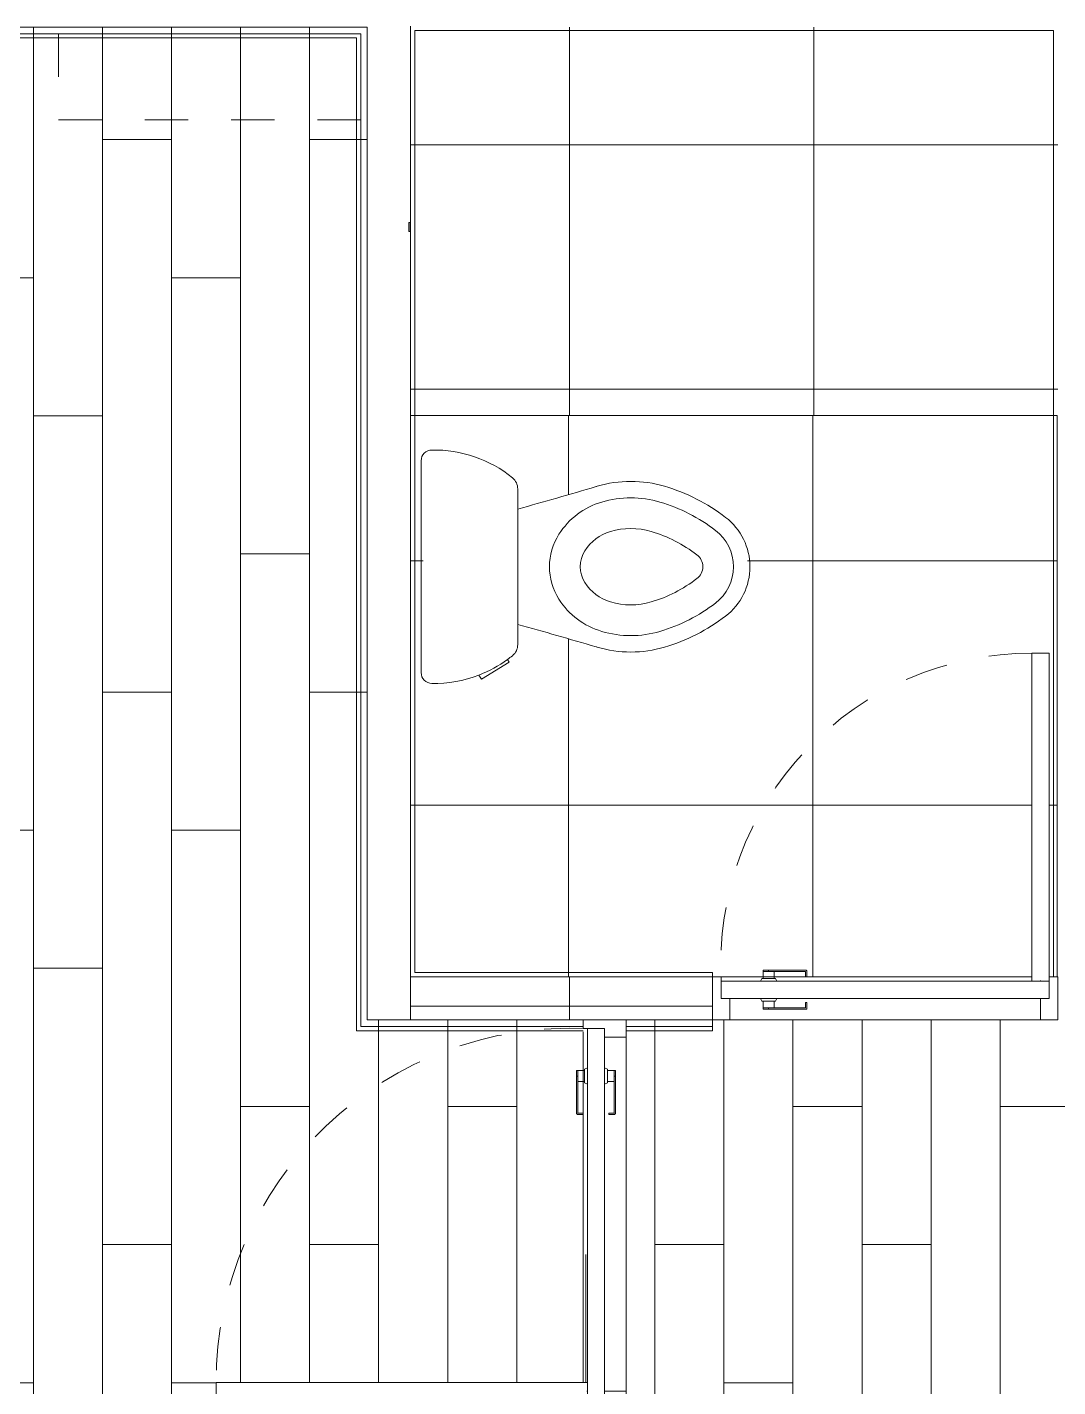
# Model space of a CAD drawing. Header units: metres. Extents: x 3856 to 4207, y -1118 to -691.
# Drawn here: x 3954.969 to 3957.357, y -987.677 to -984.527 of the extents above; entities that cross this region are included whole.
import ezdxf

# ---------------------------------------------------------------- set-up
doc = ezdxf.new("R2010")
doc.units = ezdxf.units.M
doc.linetypes.add('Dash', pattern=[0.00635, 0.003175, -0.003175])
doc.linetypes.add('Derribado', pattern=[0.0048000000000000004, 0.0032, -0.0016])
for name, color, linetype, lineweight in [('Casework', 7, 'Continuous', 9), ('Detail Items', 7, 'Continuous', 9), ('Doors', 7, 'Continuous', 9), ('Floors', 7, 'Continuous', 9), ('Linea de proyección', 7, 'Derribado', 9), ('Panel', 7, 'Continuous', 9), ('Plumbing Fixtures', 7, 'Continuous', 9), ('Surface Pattern', 7, 'Continuous', 9), ('Walls', 7, 'Continuous', 9)]:
    doc.layers.add(name, color=color, linetype=linetype, lineweight=lineweight)
doc.layers.add('Cour_Roja_Punteada_1', color=1, linetype='Dash', lineweight=9, true_color=0xff0000)

# ---------------------------------------------------------------- blocks, each defined once
blk = doc.blocks.new('Toilet-Pressure_Lite_1_0-Kohler-Highline-3519-TR - SANITARIO ACUACER PLUS REDONDO BLANCO REF_ 320381001 CORONA O SIMILAR-5486827-IMPLANTACIÓN - KIT COMERCIAL')
at = {"layer": 'Plumbing Fixtures', "color": 254, "true_color": 0xd4d4d4}
for p, q in [((0.2453633312441978, -0.02488760880128695), (-0.2453633312441851, -0.02488760880128532)), ((-0.2511235076043945, -0.1586168025067784), (-0.2604864728247689, -0.1643996283855014)), ((-0.2604864728247689, -0.1643996283855014), (-0.2208485963497019, -0.2285772582551908)), ((-0.2208485963497019, -0.2285772582551908), (-0.2150025343455673, -0.2249665689222257)), ((-0.1801879070843139, -0.2486238226514315), (-0.1335038235810955, -0.2486238226514318)), ((-0.1335038235810976, -0.2486238226514313), (0.1335038235811084, -0.2486238226514322)), ((0.1335038235811085, -0.2486238226514326), (0.1801879070843915, -0.2486238226514327))]:
    blk.add_line(p, q, dxfattribs=at)
for centre, radius, start, end in [((-0.2453633312441852, -0.04991166875583894), 0.02502405995455369, 89.99999999999942, 179.9901267725375), ((0.2453633312441978, -0.04991166875583894), 0.02502405995455361, 0.009873227428799128, 89.99999999999955), ((0.01867325192090464, -0.05474585009522057), 0.2891011349082466, 179.041033857832, 201.0565576279492), ((-0.01867325192089106, -0.05474585009522097), 0.2891011349082456, 321.0401872936812, 0.9589661421662968), ((0.0186732519209162, -0.05474585009521459), 0.2891011349082593, 201.0565576279491, 216.0714011282932), ((0.0186732519211403, -0.05474585009503905), 0.2891011349085438, 216.0714011282955, 218.9598127063157), ((-0.1807751328754266, -0.2160244707817613), 0.03260464041286635, 218.9598127063169, 271.03198128461), ((-11.2240854769846, 2.8397080849147), 11.5125494736006, 343.499834416691, 344.4393742477518), ((11.22408547696277, 2.839708084908398), 11.51254947357787, 195.5606257522464, 196.500165583309), ((0.1807751328754392, -0.2160244707817613), 0.03260464041286638, 268.9680187155031, 321.0401872936816), ((0.02026089771574521, -0.493674626914924), 0.1773982284805788, 122.5247128340887, 163.475287165926), ((1.691979889528739e-17, -0.4619016384278686), 0.1397149858700203, 57.47528716592663, 122.5247128340887), ((-0.02026089771573291, -0.4936746269149241), 0.1773982284805789, 16.52471283407371, 57.47528716592652), ((0.02026089771574526, -0.493674626914924), 0.1061764622029484, 122.5247128340891, 163.4752871659259), ((0, -0.4619016384278684), 0.0684932195923898, 57.47528716592697, 122.5247128340891), ((-0.02026089771573321, -0.4936746269149244), 0.1061764622029489, 16.5247128340742, 57.4752871659268), ((0.07766470487947394, -0.510705344583166), 0.2753751223644956, 163.4752871659259, 196.5247128342936), ((0.02026089771679765, -0.4936746269152477), 0.2154982284816792, 162.8318533002804, 163.475287165923), ((-0.02026089771699315, -0.4936746269153044), 0.2154982284818946, 16.52471283407571, 17.16814669972034), ((-0.07766470487946132, -0.510705344583166), 0.2753751223644956, 343.4752871657053, 16.52471283407404), ((0.07766470487947363, -0.510705344583166), 0.237275122364496, 163.4752871659259, 196.5247128342936), ((0.07766470487947408, -0.5107053445831659), 0.166053356086866, 163.475287165926, 196.5247128342936), ((-0.07766470487946121, -0.510705344583166), 0.1660533560868658, 343.4752871657053, 16.52471283407409), ((-0.0776647048794614, -0.510705344583166), 0.2372751223644962, 343.475287165705, 16.52471283407368), ((0.2319525351493265, -0.464930811379925), 0.3269882573959152, 196.5247128342937, 217.4752871657339), ((-0.2319525351493138, -0.464930811379925), 0.3269882573959152, 322.5247128342638, 343.4752871657054), ((0.2319525351493348, -0.4649308113799206), 0.436310023673554, 196.5247128342939, 217.4752871657337), ((0.2319525351493288, -0.4649308113799238), 0.3982100236735481, 196.5247128342936, 217.4752871657335), ((-0.231952535149313, -0.4649308113799255), 0.3982100236735447, 322.5247128342634, 343.4752871657051), ((-0.2319525351493077, -0.4649308113799281), 0.4363100236735383, 322.5247128342636, 343.4752871657055), ((0, -0.6427553522047058), 0.03471519007403445, 217.4752871657339, 322.524712834264), ((3.383959779057477e-17, -0.6427553522047058), 0.1059369563516646, 217.4752871657334, 322.5247128342636), ((-5.075939668586216e-17, -0.6427553522047058), 0.1440369563516639, 217.4752871657338, 322.524712834264)]:
    blk.add_arc(centre, radius, start, end, dxfattribs=at)
blk = doc.blocks.new('COUR-PUERTA-SIMPLE - P-04 90 cm x 2_10 cm-12032438-IMPLANTACIÓN - KIT COMERCIAL')
at = {"layer": 'Detail Items'}
for p, q in [((0.3899999999999993, -0.03999999999998913), (0.4300000000000015, -0.03999999999998932)), ((0.3899999999999973, -0.8999999999999879), (0.3900000000000016, -0.03999999999998915)), ((0.3900000000000016, -0.03999999999998912), (0.3899999999999973, -0.8999999999999879)), ((0.4300000000000015, -0.03999999999998932), (0.3900000000000016, -0.03999999999998913)), ((0.4099999999999996, -0.03999999999998909), (0.4099999999999996, -0.04146767998336611)), ((0.4300000000000015, -0.03999999999998932), (0.4299999999999973, -0.899999999999988)), ((0.4299999999999973, -0.8999999999999881), (0.4300000000000015, -0.03999999999998942)), ((0.4299999999999973, -0.899999999999988), (0.3899999999999973, -0.8999999999999879)), ((0.3899999999999973, -0.8999999999999879), (0.4299999999999973, -0.899999999999988))]:
    blk.add_line(p, q, dxfattribs=at)
at = {"layer": 'Doors'}
for p, q in [((-0.4500000000000018, 0.05000000000000356), (-0.4099999999999955, 0.05000000000000348)), ((-0.4500000000000021, -0.04999999999999603), (-0.4500000000000018, 0.05000000000000356)), ((-0.4099999999999955, 0.05000000000000348), (-0.4099999999999955, 7.698508497355761e-16)), ((0.4099999999999946, 0.05000000000000192), (0.4500000000000011, 0.05000000000000188)), ((0.4099999999999944, -7.714048429156676e-16), (0.4099999999999946, 0.05000000000000192)), ((0.4500000000000011, 0.05000000000000188), (0.4500000000000011, -0.04999999999999755)), ((-0.4300000000000009, 7.952305480785055e-16), (-0.430000000000001, -0.04999999999999606)), ((-0.4099999999999955, 7.714048429156676e-16), (-0.4300000000000009, 7.952305480785055e-16)), ((-0.3357437563311982, 0.006350000003927199), (-0.3390499999987491, 3.950299287680536e-12)), ((-0.3042562436675182, 0.006350000000019384), (-0.3357437563324197, 0.006350000000019384)), ((-0.3042562436675183, 0.006350000000019384), (-0.3357437563324197, 0.006350000000019384)), ((-0.3326999999987722, 0.0254000000039965), (-0.3326999999987722, 0.02222500000404271)), ((-0.319999999999969, 0.02540000000006156), (-0.3326999999999687, 0.02540000000006156)), ((-0.3326999999999687, 0.02222500000006084), (-0.3199999999999689, 0.02222500000006084)), ((-0.3326999999987722, 0.0222250000039734), (-0.3326999999987722, 0.006350000003927199)), ((-0.3072999999999689, 0.02222499999999738), (-0.332699999999969, 0.02222499999999738)), ((-0.3072999999999689, 0.02222499999999738), (-0.332699999999969, 0.02222499999999738)), ((-0.332699999999969, 0.006350000000019412), (-0.3072999999999689, 0.006350000000019412)), ((-0.332699999999969, 0.006350000000019412), (-0.3072999999999689, 0.006350000000019412)), ((-0.3199999999999689, 0.02540000000006156), (-0.2342443741382885, 0.02540000000006122)), ((-0.2342443741382885, 0.02540000000006099), (-0.319999999999969, 0.02540000000006121)), ((-0.3199999999999673, 0.02540000000006121), (-0.3199999999999673, 0.02222500000006084)), ((-0.3199999999999614, 0.02222500000006119), (-0.3199999999999614, 0.02540000000006124)), ((-0.319999999999969, 0.02222500000006084), (-0.2342443741382885, 0.02222500000006062)), ((-0.2342443741382885, 0.02222500000006085), (-0.3199999999999689, 0.02222500000006119)), ((-0.307299999998726, 0.006350000003927199), (-0.307299999998726, 0.0222250000039734)), ((-0.3009499999987491, 3.950299287680536e-12), (-0.3042562436663, 0.006350000003927199)), ((-0.2342443741382885, 0.02222500000006062), (-0.2342443741382885, 0.009881210761383201)), ((-0.2342443741382885, 0.00988121076138343), (-0.2342443741382885, 0.02222500000006085)), ((-0.2342443741382885, 0.009881210761383201), (-0.231099999999969, 0.009881210761383192)), ((-0.231099999999969, 0.009881210761383416), (-0.2342443741382885, 0.009881210761383428)), ((-0.231099999999969, 0.009881210761383192), (-0.2310999999999689, 0.02225562586174137)), ((-0.2310999999999689, 0.02225562586174159), (-0.231099999999969, 0.009881210761383416)), ((0.43, -8.417599950400976e-16), (0.4099999999999944, -7.714048429156676e-16)), ((0.4299999999999998, -0.03999999999997289), (0.43, -8.375300453167256e-16)), ((-0.430000000000001, -0.04999999999999606), (-0.4500000000000021, -0.04999999999999603)), ((-0.3390499999987491, -0.03999999999604061), (-0.3357437563311982, -0.04634999999608681)), ((-0.3357437563324199, -0.04635000000001084), (-0.3042562436675185, -0.04635000000001084)), ((-0.33574375633242, -0.04635000000001084), (-0.3042562436675186, -0.04635000000001084)), ((-0.3326999999987722, -0.04634999999608681), (-0.3326999999987722, -0.06222499999606371)), ((-0.3072999999999692, -0.04635000000001088), (-0.3326999999999692, -0.04635000000001088)), ((-0.3072999999999692, -0.04635000000001088), (-0.3326999999999692, -0.04635000000001088)), ((-0.3326999999987722, -0.06222499999606371), (-0.3326999999987722, -0.06539999999608681)), ((-0.3199999999999692, -0.0622250000000523), (-0.332699999999969, -0.0622250000000523)), ((-0.3326999999999692, -0.06222499999998884), (-0.3072999999999692, -0.06222499999998884)), ((-0.3326999999999692, -0.06222499999998884), (-0.3072999999999692, -0.06222499999998884)), ((-0.3199999999999693, -0.0622250000000523), (-0.2342443741382888, -0.06222500000005208)), ((-0.2342443741382888, -0.06222500000005231), (-0.3199999999999692, -0.06222500000005265)), ((-0.3199999999999676, -0.06540000000005268), (-0.3199999999999676, -0.0622250000000523)), ((-0.3199999999999616, -0.06222500000005265), (-0.3199999999999616, -0.0654000000000527)), ((-0.307299999998726, -0.06222499999606371), (-0.307299999998726, -0.04634999999608681)), ((-0.3042562436663, -0.04634999999608681), (-0.3009499999987491, -0.03999999999604061)), ((-0.2342443741382888, -0.06222500000005209), (-0.2342443741382888, -0.04988121076137467)), ((-0.2342443741382888, -0.0498812107613749), (-0.2342443741382888, -0.06222500000005231)), ((-0.2342443741382888, -0.04988121076137467), (-0.2310999999999692, -0.04988121076137465)), ((-0.2310999999999692, -0.04988121076137488), (-0.2342443741382888, -0.04988121076137489)), ((-0.2310999999999692, -0.04988121076137467), (-0.2310999999999692, -0.06225562586173284)), ((-0.2310999999999692, -0.06225562586173306), (-0.2310999999999692, -0.04988121076137488)), ((0.4500000000000011, -0.04999999999999755), (0.4299999999999998, -0.04999999999999767)), ((-0.332699999999969, -0.06540000000005301), (-0.3199999999999693, -0.06540000000005301)), ((-0.3199999999999692, -0.06540000000005303), (-0.2342443741382888, -0.06540000000005268)), ((-0.2342443741382888, -0.06540000000005244), (-0.3199999999999693, -0.06540000000005267))]:
    blk.add_line(p, q, dxfattribs=at)
at = {"layer": 'Doors', "flags": 128}
for points in [[(-0.2342443741382885, 0.02540000000006122), (-0.2335446850683215, 0.02532116397553206), (-0.2328800813299698, 0.02508860906940505), (-0.2322838889298179, 0.02471399655573814), (-0.231786003444292, 0.0242161110702122), (-0.2314113909306251, 0.02361991867006024), (-0.2311788360244981, 0.02295531493170854), (-0.231099999999969, 0.02225562586174159)], [(-0.231099999999969, 0.02225562586174137), (-0.2311788360244981, 0.02295531493170832), (-0.2314113909306251, 0.02361991867006001), (-0.231786003444292, 0.02421611107021197), (-0.2322838889298179, 0.0247139965557379), (-0.2328800813299698, 0.02508860906940482), (-0.2335446850683215, 0.02532116397553183), (-0.2342443741382885, 0.02540000000006099)], [(-0.2342443741382887, -0.06540000000005268), (-0.2335446850683218, -0.06532116397552352), (-0.2328800813299701, -0.06508860906939652), (-0.2322838889298182, -0.0647139965557296), (-0.2317860034442923, -0.06421611107020367), (-0.2314113909306253, -0.0636199186700517), (-0.2311788360244984, -0.06295531493170001), (-0.2310999999999692, -0.06225562586173306)], [(-0.2310999999999692, -0.06225562586173284), (-0.2311788360244984, -0.06295531493169979), (-0.2314113909306253, -0.06361991867005148), (-0.2317860034442923, -0.06421611107020343), (-0.2322838889298182, -0.06471399655572938), (-0.2328800813299701, -0.06508860906939629), (-0.2335446850683218, -0.06532116397552329), (-0.2342443741382887, -0.06540000000005246)]]:
    blk.add_lwpolyline(points, dxfattribs=at)
at = {"layer": 'Linea de proyección'}
blk.add_arc((0.3899999999999987, -0.07906976744185282), 0.8209302325581358, 177.2721449367939, 269.9999999999992, dxfattribs=at)
at = {"layer": 'Panel'}
for p, q in [((-0.4300000000000103, -0.0399999999999907), (-0.4300000000000103, -7.613909502879324e-16)), ((-0.4300000000000103, -7.613909502879324e-16), (0.4299999999999994, -7.613909502879324e-16)), ((0.4299999999999994, -7.613909502879324e-16), (0.4299999999999994, -0.0399999999999907)), ((0.3899999999999733, -0.0399999999999907), (-0.4300000000000103, -0.0399999999999907))]:
    blk.add_line(p, q, dxfattribs=at)
blk = doc.blocks.new('COUR-PUERTA-SIMPLE - P-05 _ 80 cm x 210 cm-12032437-IMPLANTACIÓN - KIT COMERCIAL')
at = {"layer": 'Detail Items'}
for p, q in [((0.3799999999999979, 0.7999999999999883), (0.3399999999999979, 0.7999999999999882)), ((0.3399999999999979, 0.7999999999999882), (0.3400000000000016, 0.03999999999998915)), ((0.3399999999999979, 0.799999999999988), (0.3799999999999979, 0.7999999999999882)), ((0.3400000000000016, 0.0399999999999892), (0.3399999999999979, 0.799999999999988)), ((0.3800000000000016, 0.0399999999999894), (0.3799999999999979, 0.7999999999999883)), ((0.3799999999999979, 0.7999999999999883), (0.3800000000000016, 0.03999999999998942)), ((0.3399999999999995, 0.0399999999999892), (0.3800000000000016, 0.0399999999999894)), ((0.3800000000000016, 0.0399999999999894), (0.3400000000000016, 0.0399999999999892)), ((0.3599999999999997, 0.03999999999998916), (0.3599999999999997, 0.04146767998336619))]:
    blk.add_line(p, q, dxfattribs=at)
at = {"layer": 'Doors'}
for p, q in [((-0.2827000000011052, 0.06539999999587891), (-0.2827000000011052, 0.0622249999958558)), ((-0.269999999999969, 0.06540000000005268), (-0.2826999999999688, 0.06540000000005268)), ((-0.269999999999969, 0.06540000000005267), (-0.1842443741382885, 0.06540000000005244)), ((-0.1842443741382885, 0.06540000000005268), (-0.269999999999969, 0.06540000000005303)), ((-0.2699999999999614, 0.0654000000000527), (-0.2699999999999614, 0.06222500000005265)), ((-0.2699999999999674, 0.0622250000000523), (-0.2699999999999674, 0.06540000000005268)), ((-0.3800000000000011, 0.04999999999999614), (-0.4000000000000015, 0.04999999999999611)), ((-0.4000000000000015, 0.04999999999999611), (-0.4000000000000013, -0.05000000000000346)), ((-0.380000000000001, -7.106315536020694e-16), (-0.3800000000000011, 0.04999999999999614)), ((-0.2857437563335312, 0.0463499999958789), (-0.2890500000010821, 0.0399999999958327)), ((-0.2542562436675183, 0.04635000000001085), (-0.2857437563324197, 0.04635000000001085)), ((-0.2542562436675183, 0.04635000000001085), (-0.2857437563324197, 0.04635000000001085)), ((-0.2826999999999688, 0.06222500000005265), (-0.2699999999999691, 0.06222500000005265)), ((-0.2827000000011052, 0.0622249999958558), (-0.2827000000011052, 0.0463499999958789)), ((-0.257299999999969, 0.06222499999998884), (-0.282699999999969, 0.06222499999998884)), ((-0.257299999999969, 0.06222499999998884), (-0.282699999999969, 0.06222499999998884)), ((-0.282699999999969, 0.04635000000001088), (-0.257299999999969, 0.04635000000001088)), ((-0.282699999999969, 0.04635000000001088), (-0.257299999999969, 0.04635000000001088)), ((-0.269999999999969, 0.06222500000005265), (-0.1842443741382886, 0.06222500000005231)), ((-0.1842443741382885, 0.06222500000005208), (-0.269999999999969, 0.0622250000000523)), ((-0.257300000001059, 0.0463499999958789), (-0.257300000001059, 0.0622249999958558)), ((-0.2509500000010821, 0.0399999999958327), (-0.254256243668633, 0.0463499999958789)), ((-0.1842443741382886, 0.06222500000005231), (-0.1842443741382886, 0.0498812107613749)), ((-0.1842443741382886, 0.04988121076137467), (-0.1842443741382886, 0.06222500000005209)), ((-0.1842443741382886, 0.04988121076137489), (-0.1810999999999691, 0.04988121076137488)), ((-0.1810999999999691, 0.04988121076137465), (-0.1842443741382886, 0.04988121076137467)), ((-0.1810999999999691, 0.04988121076137488), (-0.181099999999969, 0.06225562586173306)), ((-0.181099999999969, 0.06225562586173284), (-0.1810999999999691, 0.04988121076137467)), ((0.4000000000000012, 0.0499999999999978), (0.3800000000000007, 0.04999999999999757)), ((0.3800000000000007, 0.03999999999997279), (0.3800000000000007, 7.360112519450013e-16)), ((0.4000000000000015, -0.05000000000000197), (0.4000000000000012, 0.0499999999999978)), ((0.3800000000000007, 7.360112519446048e-16), (0.3599999999999951, 6.868058484392306e-16)), ((0.3599999999999951, 6.868058484392306e-16), (0.3599999999999953, -0.05000000000000203)), ((-0.3599999999999954, -6.868058484392306e-16), (-0.380000000000001, -7.106315536020694e-16)), ((-0.3599999999999954, -0.0500000000000034), (-0.3599999999999954, -6.852518552591391e-16)), ((-0.2890500000010821, -4.158209776505828e-12), (-0.2857437563335312, -0.006350000004135109)), ((-0.2857437563324194, -0.006350000000019389), (-0.254256243667518, -0.006350000000019389)), ((-0.2857437563324194, -0.006350000000019389), (-0.254256243667518, -0.006350000000019389)), ((-0.2827000000011052, -0.006350000004135109), (-0.2827000000011052, -0.02222500000418131)), ((-0.2572999999999688, -0.006350000000019412), (-0.2826999999999688, -0.006350000000019412)), ((-0.2572999999999688, -0.006350000000019412), (-0.2826999999999688, -0.006350000000019412)), ((-0.2827000000011052, -0.02222500000425062), (-0.2827000000011052, -0.02540000000420441)), ((-0.2699999999999688, -0.02222500000006119), (-0.2826999999999686, -0.02222500000006119)), ((-0.2826999999999688, -0.02222499999999738), (-0.2572999999999688, -0.02222499999999738)), ((-0.2826999999999688, -0.02222499999999738), (-0.2572999999999688, -0.02222499999999738)), ((-0.2826999999999686, -0.02540000000006121), (-0.2699999999999688, -0.02540000000006121)), ((-0.2699999999999687, -0.02222500000006119), (-0.1842443741382883, -0.02222500000006085)), ((-0.1842443741382883, -0.02222500000006062), (-0.2699999999999688, -0.02222500000006084)), ((-0.2699999999999612, -0.02540000000006124), (-0.2699999999999612, -0.02222500000006119)), ((-0.2699999999999671, -0.02222500000006084), (-0.2699999999999671, -0.02540000000006121)), ((-0.2699999999999688, -0.02540000000006121), (-0.1842443741382883, -0.02540000000006099)), ((-0.1842443741382883, -0.02540000000006122), (-0.2699999999999687, -0.02540000000006156)), ((-0.257300000001059, -0.02222500000418131), (-0.257300000001059, -0.006350000004135109)), ((-0.254256243668633, -0.006350000004135109), (-0.2509500000010821, -4.158209776505828e-12)), ((-0.1842443741382883, -0.02222500000006085), (-0.1842443741382883, -0.00988121076138343)), ((-0.1842443741382883, -0.009881210761383201), (-0.1842443741382883, -0.02222500000006062)), ((-0.1842443741382883, -0.009881210761383428), (-0.1810999999999688, -0.009881210761383416)), ((-0.1810999999999688, -0.009881210761383192), (-0.1842443741382883, -0.009881210761383201)), ((-0.1810999999999688, -0.009881210761383416), (-0.1810999999999688, -0.02225562586174159)), ((-0.1810999999999688, -0.02225562586174137), (-0.1810999999999688, -0.009881210761383192)), ((-0.4000000000000013, -0.05000000000000346), (-0.3599999999999954, -0.0500000000000034)), ((0.3599999999999953, -0.05000000000000203), (0.4000000000000015, -0.05000000000000197))]:
    blk.add_line(p, q, dxfattribs=at)
at = {"layer": 'Doors', "flags": 128}
for points in [[(-0.1842443741382885, 0.06540000000005246), (-0.1835446850683216, 0.06532116397552329), (-0.1828800813299699, 0.06508860906939629), (-0.1822838889298179, 0.06471399655572938), (-0.181786003444292, 0.06421611107020343), (-0.1814113909306251, 0.06361991867005148), (-0.1811788360244981, 0.06295531493169979), (-0.181099999999969, 0.06225562586173284)], [(-0.181099999999969, 0.06225562586173306), (-0.1811788360244981, 0.06295531493170001), (-0.1814113909306251, 0.0636199186700517), (-0.181786003444292, 0.06421611107020367), (-0.1822838889298179, 0.0647139965557296), (-0.1828800813299699, 0.06508860906939652), (-0.1835446850683216, 0.06532116397552352), (-0.1842443741382885, 0.06540000000005268)], [(-0.1842443741382882, -0.02540000000006099), (-0.1835446850683213, -0.02532116397553183), (-0.1828800813299696, -0.02508860906940482), (-0.1822838889298176, -0.0247139965557379), (-0.1817860034442917, -0.02421611107021197), (-0.1814113909306248, -0.02361991867006001), (-0.1811788360244979, -0.02295531493170832), (-0.1810999999999687, -0.02225562586174137)], [(-0.1810999999999687, -0.02225562586174159), (-0.1811788360244979, -0.02295531493170854), (-0.1814113909306248, -0.02361991867006024), (-0.1817860034442917, -0.0242161110702122), (-0.1822838889298176, -0.02471399655573814), (-0.1828800813299696, -0.02508860906940505), (-0.1835446850683213, -0.02532116397553206), (-0.1842443741382882, -0.02540000000006122)]]:
    blk.add_lwpolyline(points, dxfattribs=at)
at = {"layer": 'Linea de proyección'}
blk.add_arc((0.3399999999999991, 0.07894736842104483), 0.7210526315789428, 90.00000000000045, 183.0963153979561, dxfattribs=at)
at = {"layer": 'Panel'}
for p, q in [((0.3399999999999767, 0.0399999999999907), (-0.3800000000000104, 0.0399999999999907)), ((-0.3800000000000104, 0.0399999999999907), (-0.3800000000000104, 7.613909502879324e-16)), ((0.3799999999999995, 7.613909502879324e-16), (0.3799999999999995, 0.0399999999999907)), ((-0.3800000000000104, 7.613909502879324e-16), (0.3799999999999995, 7.613909502879324e-16))]:
    blk.add_line(p, q, dxfattribs=at)
blk = doc.blocks.new('PM4045551-Ducha-monocontrol-Palma-Pro - Ducha monocontrol Palma Pro-10363258-IMPLANTACIÓN - KIT COMERCIAL')
at = {"layer": 'Plumbing Fixtures', "color": 253, "true_color": 0xaaaaaa}
for p, q in [((0.1146999999989257, 0.008599999995406688), (0.1146999999989257, 0.005499999995381404)), ((0.1146999999999937, 0.008600000000000156), (0.1249999999999916, 0.008600000000000189)), ((0.1249999999999917, 0.005500000000000189), (0.1146999999999937, 0.005500000000000156)), ((0.1249999999999916, 0.008600000000000189), (0.1352999999999897, 0.008600000000000222)), ((0.1352999999999896, 0.005500000000000222), (0.1249999999999916, 0.005500000000000189)), ((0.1352999999989037, 0.005499999995381404), (0.1352999999989037, 0.008599999995406688))]:
    blk.add_line(p, q, dxfattribs=at)
at = {"layer": 'Plumbing Fixtures', "color": 253, "true_color": 0xaaaaaa, "flags": 128}
for points in [[(0.1138686165381809, 0.005055699141659534), (0.1138915035951437, 0.00508850111267293), (0.1139156840738609, 0.00512036160740172), (0.113941119290715, 0.005151229655965836), (0.1139677685549203, 0.005181055875881794), (0.1139955892331143, 0.005209792551761711), (0.114024536818384, 0.005237393710992728), (0.1140545650006083, 0.005263815197475924), (0.1140856257410986, 0.005289014742662403), (0.1141176693493866, 0.005312952032500471), (0.1141506445625078, 0.005335588772580922), (0.1141844986271261, 0.005356888748777601), (0.1142191773838757, 0.005376817885808851), (0.1142546253543376, 0.005395344301294245), (0.1142907858291936, 0.005412438356831263), (0.1143276009594983, 0.005428072705676096), (0.1143650118487845, 0.005442222336127634), (0.1144029586476616, 0.005454864611792801), (0.1144413806492468, 0.005465979307832276), (0.1144802163866754, 0.005475548643048024), (0.1145194037310263, 0.005483557308436321), (0.1145588799908417, 0.005489992491998419), (0.1145985820126178, 0.00549484389876925), (0.114638446281502, 0.005498103767519569), (0.114678409023239, 0.005499766883091979)], [(0.1147082389003004, 0.005499999995381404), (0.1147329424239391, 0.005499999995381404), (0.1147740710495924, 0.005499999995381404), (0.114831558980105, 0.005499999995381404), (0.1149053142471732, 0.005499999995381404), (0.1149952188579215, 0.005499999995381404), (0.1151011289843784, 0.005499999995381404), (0.1152228751926632, 0.005499999995381404), (0.1153602627150715, 0.005499999995381404), (0.1155130717606931, 0.005499999995381404), (0.1156810578677518, 0.005499999995381404), (0.1158639522942682, 0.005499999995381404), (0.1160614624482965, 0.005499999995381404), (0.1162732723554458, 0.005499999995381404), (0.1164990431653498, 0.005499999995381404), (0.1167384136927192, 0.005499999995381404), (0.1169910009957492, 0.005499999995381404), (0.1172564009887616, 0.005499999995381404), (0.1175341890883219, 0.005499999995381404), (0.1178239208926214, 0.005499999995381404), (0.118125132892808, 0.005499999995381404), (0.1184373432136328, 0.005499999995381404), (0.1187600523854913, 0.005499999995381404), (0.1190927441423835, 0.005499999995381404), (0.1194348862484969, 0.005499999995381404), (0.1197859313493918, 0.005499999995381404), (0.1201453178479287, 0.005499999995381404), (0.1205124708022331, 0.005499999995381404), (0.120886802845977, 0.005499999995381404), (0.1212677151278571, 0.005499999995381404), (0.1216545982692302, 0.005499999995381404), (0.1220468333396988, 0.005499999995381404), (0.1224437928468344, 0.005499999995381404), (0.1228448417401769, 0.005499999995381404), (0.1232493384270163, 0.005499999995381404), (0.1236566357989159, 0.005499999995381404), (0.1240660822669679, 0.005499999995381404), (0.1244770228040488, 0.005499999995381404), (0.1248887999932427, 0.005499999995381404), (0.1249999999989494, 0.005499999995381404)], [(0.1249999999989494, 0.005499999995381404), (0.1245881098568381, 0.005499999995381404), (0.1241768786510527, 0.005499999995381404), (0.1237669642638821, 0.005499999995381404), (0.1233590224708582, 0.005499999995381404), (0.1229537058917089, 0.005499999995381404), (0.1225516629467169, 0.005499999995381404), (0.1221535368186916, 0.005499999995381404), (0.1217599644245749, 0.005499999995381404), (0.1213715753961942, 0.005499999995381404), (0.1209889910731445, 0.005499999995381404), (0.1206128235086986, 0.005499999995381404), (0.1202436744908264, 0.005499999995381404), (0.1198821345790837, 0.005499999995381404), (0.1195287821602831, 0.005499999995381404), (0.1191841825229458, 0.005499999995381404), (0.1188488869528907, 0.005499999995381404), (0.1185234318515555, 0.005499999995381404), (0.1182083378776038, 0.005499999995381404), (0.1179041091142433, 0.005499999995381404), (0.1176112322626024, 0.005499999995381404), (0.1173301758631749, 0.005499999995381404), (0.1170613895462333, 0.005499999995381404), (0.1168053033125278, 0.005499999995381404), (0.116562326845449, 0.005499999995381404), (0.1163328488553479, 0.005499999995381404), (0.116117236458299, 0.005499999995381404), (0.1159158345879907, 0.005499999995381404), (0.1157289654444858, 0.005499999995381404), (0.115556927978603, 0.005499999995381404), (0.115399997413446, 0.005499999995381404), (0.1152584248046031, 0.005499999995381404), (0.1151324366379098, 0.005499999995381404), (0.1150222344676849, 0.005499999995381404), (0.1149279945938451, 0.005499999995381404), (0.1148498677800479, 0.005499999995381404), (0.1147879790125844, 0.005499999995381404), (0.1147424273001621, 0.005499999995381404), (0.1147132855159618, 0.005499999995381404)], [(0.135291761097529, 0.005499999995381404), (0.135267057573821, 0.005499999995381404), (0.135225928948237, 0.005499999995381404), (0.1351684410177244, 0.005499999995381404), (0.1350946857507255, 0.005499999995381404), (0.1350047811399079, 0.005499999995381404), (0.1348988710135203, 0.005499999995381404), (0.1347771248051662, 0.005499999995381404), (0.134639737282758, 0.005499999995381404), (0.1344869282372056, 0.005499999995381404), (0.1343189421301469, 0.005499999995381404), (0.1341360477035612, 0.005499999995381404), (0.1339385375496022, 0.005499999995381404), (0.1337267276423143, 0.005499999995381404), (0.133500956832549, 0.005499999995381404), (0.1332615863051102, 0.005499999995381404), (0.1330089990020109, 0.005499999995381404), (0.1327435990090678, 0.005499999995381404), (0.1324658109095768, 0.005499999995381404), (0.1321760791051387, 0.005499999995381404), (0.1318748671050907, 0.005499999995381404), (0.1315626567841966, 0.005499999995381404), (0.1312399476123381, 0.005499999995381404), (0.1309072558554459, 0.005499999995381404), (0.1305651137493325, 0.005499999995381404), (0.1302140686483683, 0.005499999995381404), (0.12985468214997, 0.005499999995381404), (0.129487529195527, 0.005499999995381404), (0.1291131971517831, 0.005499999995381404), (0.1287322848700416, 0.005499999995381404), (0.1283454017285993, 0.005499999995381404), (0.1279531666581306, 0.005499999995381404), (0.1275562071509257, 0.005499999995381404), (0.1271551582575832, 0.005499999995381404), (0.1267506615708131, 0.005499999995381404), (0.1263433641989135, 0.005499999995381404), (0.1259339177309308, 0.005499999995381404), (0.1255229771937113, 0.005499999995381404), (0.1251112000045867, 0.005499999995381404), (0.1249999999989494, 0.005499999995381404)], [(0.1249999999989494, 0.005499999995381404), (0.1254118901410606, 0.005499999995381404), (0.125823121346846, 0.005499999995381404), (0.1262330357340166, 0.005499999995381404), (0.1266409775270406, 0.005499999995381404), (0.1270462941060512, 0.005499999995381404), (0.1274483370511125, 0.005499999995381404), (0.1278464631790684, 0.005499999995381404), (0.1282400355732545, 0.005499999995381404), (0.1286284246017045, 0.005499999995381404), (0.129011008924685, 0.005499999995381404), (0.1293871764890615, 0.005499999995381404), (0.129756325507003, 0.005499999995381404), (0.1301178654186764, 0.005499999995381404), (0.130471217837477, 0.005499999995381404), (0.1308158174748836, 0.005499999995381404), (0.1311511130449388, 0.005499999995381404), (0.1314765681462739, 0.005499999995381404), (0.1317916621202256, 0.005499999995381404), (0.1320958908835168, 0.005499999995381404), (0.1323887677351577, 0.005499999995381404), (0.1326698241346545, 0.005499999995381404), (0.1329386104515268, 0.005499999995381404), (0.1331946966852323, 0.005499999995381404), (0.1334376731524497, 0.005499999995381404), (0.1336671511424121, 0.005499999995381404), (0.1338827635395304, 0.005499999995381404), (0.1340841654098387, 0.005499999995381404), (0.1342710345533436, 0.005499999995381404), (0.1344430720192957, 0.005499999995381404), (0.1346000025843834, 0.005499999995381404), (0.1347415751932957, 0.005499999995381404), (0.1348675633598503, 0.005499999995381404), (0.1349777655301445, 0.005499999995381404), (0.1350720054039843, 0.005499999995381404), (0.1351501322178509, 0.005499999995381404), (0.1352120209853143, 0.005499999995381404), (0.1352575726976673, 0.005499999995381404), (0.1352867144818676, 0.005499999995381404)], [(0.1352999999989037, 0.005499999995381404), (0.1353399893331545, 0.005499200102050782), (0.1353799146929321, 0.005496801701678669), (0.1354197122061938, 0.005492808631253138), (0.1354593182055502, 0.005487227278823957), (0.1354986693297253, 0.005480066573245677), (0.1355377026253636, 0.005471337970247623), (0.1355763556475202, 0.005461055433721959), (0.1356145665595266, 0.005449235413477254), (0.1356522742321647, 0.005435896819111077), (0.1356894183411765, 0.005421060989377838), (0.1357259394639423, 0.00540475165864591), (0.1357617791744267, 0.005386994918226265), (0.1357968801367386, 0.005367819175067598), (0.135831186196819, 0.005347255106431839), (0.1358646424723284, 0.005325335610272851), (0.1358971954403151, 0.005302095753328104), (0.1359287930228747, 0.005277572714151211), (0.1359593846708689, 0.005251805724550468), (0.1359889214439703, 0.005224836006176156), (0.1360173560898078, 0.005196706704751523), (0.1360446431188831, 0.005167462821254412), (0.136070738877825, 0.005137151139633716), (0.1360956016189002, 0.005105820152100205), (0.1361191915672383, 0.005073519981506616), (0.1361414709836898, 0.005040302301302108)]]:
    blk.add_lwpolyline(points, dxfattribs=at)
blk = doc.blocks.new('EDIFICIO TIPO A_rvt-1-IMPLANTACIÓN - KIT COMERCIAL')
at = {"layer": 'Surface Pattern', "true_color": 0x808080}
h = blk.add_hatch(dxfattribs=at)
h.set_pattern_fill('FP_36', color=8, style=0, pattern_type=2)
h.set_pattern_definition([(90, (3956.263, 1048.812), (-0.16, 9.797174393178826e-18), []), (180, (3956.263, 1048.812), (-0.3200000000000001, -0.32), [0.16, -1.12]), (180, (3956.103, 1049.452), (-0.3200000000000001, -0.32), [0.16, -1.12])])
h.paths.add_polyline_path([(3960.906761156767, -994.8273450428968), (3960.956761156765, -994.8273450428968), (3960.956761156765, -987.8273450428964), (3957.456761156765, -987.8273450428964), (3957.456761156765, -989.0273450428972), (3957.356761156765, -989.0273450428972), (3957.356761156765, -987.6373450428964), (3957.406761156766, -987.6373450428964), (3957.406761156766, -986.9173450428965), (3957.356761156766, -986.9173450428965), (3957.356761156766, -986.8273450428967), (3956.356761156766, -986.8273450428967), (3956.356761156766, -986.8673450428964), (3956.306761156766, -986.8673450428964), (3956.306761156766, -987.6873450428965), (3956.356761156765, -987.6873450428965), (3956.356761156765, -990.6273450428965), (3956.256761156766, -990.6273450428965), (3956.256761156766, -990.3273450428981), (3954.983398096123, -990.3273450428981), (3954.973398096121, -991.567345042896), (3955.933398096121, -991.567345042896), (3955.933398096121, -991.607345042896), (3954.983398096121, -991.607345042896), (3954.983398096121, -991.627345042897), (3957.656761156766, -991.6273450428964), (3957.656761156766, -993.5273450428965), (3957.456761156765, -993.5273450428965), (3957.456761156765, -994.8273450428968), (3960.106761156767, -994.8273450428968)])
h.paths.add_polyline_path([(3960.906761156767, -994.7773450428614), (3958.592034736631, -994.7773450428614), (3958.592034736631, -993.9773450428964), (3960.106761156767, -993.9773450428968), (3960.106761156767, -993.2773450428967), (3960.906761156768, -993.2773450428967), (3960.906761156767, -993.9773450428968)])
h.paths.add_polyline_path([(3959.674298773339, -993.2773450428967), (3959.074298773339, -993.2773450428967), (3959.074298773339, -992.7773450428967), (3959.674298773339, -992.7773450428967)])
h.paths.add_polyline_path([(3954.887398096119, -991.5873450428961), (3954.933398096121, -991.5873450428961), (3954.933398096121, -990.6673450428962), (3954.883398096119, -990.6673450428962), (3954.883398096119, -991.5873450428961)])
h.paths.add_polyline_path([(3960.106761156767, -991.0273449466013), (3958.656761156767, -991.0273449466013), (3958.656761156767, -990.3273449465826), (3960.256761156767, -990.3273449465826), (3960.256761156767, -991.0273449466013)])
h.paths.add_polyline_path([(3955.671761156765, -990.2123450428968), (3955.944431527633, -990.2123450428968), (3955.954090785896, -990.2123450428968), (3956.241761156765, -990.2123450428968), (3956.241761156765, -989.0348450428967), (3955.656761156765, -989.0348450428967), (3955.656761156765, -987.8273450428969), (3954.557579626442, -987.8273450428958), (3954.563194395572, -990.2123450428968), (3955.656761156765, -990.2123450428968), (3955.656761156765, -989.8773450428968), (3955.671761156765, -989.8773450428968)])
h.paths.add_polyline_path([(3958.614206681188, -987.7273450428963), (3960.960035035481, -987.7273450428963), (3960.960035035481, -984.5273450428965), (3957.456761156765, -984.5273450428965), (3957.456761156765, -986.7273450428967), (3958.031761156766, -986.7273450428967), (3958.041761156767, -985.9915950428983), (3958.056761156766, -985.9915950428983), (3958.056761156765, -986.7148450428982), (3958.081761156766, -986.7148450428982), (3958.081761156766, -986.7298450428982), (3958.056761156765, -986.7298450428982), (3958.056761156765, -986.8273450428967), (3957.456761156766, -986.8273450428967), (3957.456761156766, -987.6173450428964), (3958.206761156766, -987.6173450428964), (3958.206761156766, -987.6573450428965), (3957.456761156766, -987.6573450428965), (3957.456761156766, -987.7273450428963), (3958.206761156766, -987.7273450428963)])
h.paths.add_polyline_path([(3955.455942687089, -987.7273450428963), (3956.256761156766, -987.7273450428963), (3956.256761156766, -987.7073450428966), (3955.406761156766, -987.7073450428966), (3955.406761156766, -987.6673450428964), (3956.266761156765, -987.6673450428964), (3956.256761156766, -986.8273450428967), (3955.756761156765, -986.8273450428967), (3955.756761156765, -984.5273450428965), (3952.406761156764, -984.5273450428965), (3952.406761156764, -987.7273450428963), (3955.406761156766, -987.7273450428963)])
h.paths.add_polyline_path([(3952.527301253069, -987.2949508443645), (3952.527301253069, -986.8949508443645), (3952.927301253069, -986.8949508443645), (3952.927301253069, -987.2949508443645)])
h.paths.add_polyline_path([(3952.527301253068, -986.7949508443643), (3952.527301253068, -985.1949508443661), (3954.427301253068, -985.1949508443661), (3954.427301253068, -986.7949508443643), (3953.930888794185, -986.7949508443643)])
h.paths.add_polyline_path([(3958.915422031716, -986.5273450428949), (3958.915422031716, -984.6273450428977), (3960.315422031719, -984.6273450428977), (3960.315422031719, -986.5273450428949), (3959.947653750439, -986.5273450428949)])
h.paths.add_polyline_path([(3958.041761156767, -985.2670950428983), (3958.041761156767, -984.5447908984725), (3958.006761156767, -984.5447908984725), (3958.006761156767, -984.5297908984724), (3958.056761156767, -984.5297908984724), (3958.056761156767, -985.2670950428983)])
h.paths.add_polyline_path([(3958.026761156767, -985.9903450428984), (3958.026761156767, -985.2670950428983), (3958.041761156767, -985.2670950428983), (3958.041761156767, -985.9903450428984)])
h.paths.add_polyline_path([(3952.527301253068, -985.0949508443647), (3952.527301253068, -984.6949508443645), (3952.92730125307, -984.6949508443645), (3952.92730125307, -985.0949508443647), (3952.788266482169, -985.0949508443647)])
h.paths.add_polyline_path([(3958.425693794328, -985.0273450428967), (3958.425693794328, -984.6273450428969), (3958.825693794328, -984.6273450428969), (3958.825693794328, -985.0273450428967)])
h.paths.add_polyline_path([(3960.425693794327, -985.0273450428964), (3960.425693794327, -984.6273450428964), (3960.825693794327, -984.6291441644692), (3960.825693794327, -985.0273450428964)])
h = blk.add_hatch(dxfattribs=at)
h.set_pattern_fill('FP_40', color=8, style=0, pattern_type=2)
h.set_pattern_definition([(0, (3956.791, 1042.612), (0, 0.5660000000000001), []), (90, (3956.791, 1042.612), (-0.5660000000000001, 3.46575044158701e-17), [])])
h.paths.add_polyline_path([(3957.280759611936, -985.4273450428958), (3957.356761156765, -985.4273450428958), (3957.356761156765, -984.5273450428962), (3955.856761156764, -984.5273450428962), (3955.856761156764, -985.4273450428958), (3955.947312542685, -985.4273450428958)])
h = blk.add_hatch(dxfattribs=at)
h.set_pattern_fill('FP_33', color=8, style=0, pattern_type=2)
h.set_pattern_definition([(90, (3948.299, -986.33), (-0.5660000000000001, 3.46575044158701e-17), []), (180, (3948.299, -986.33), (-6.93150088317402e-17, -0.5660000000000001), [])])
h.paths.add_polyline_path([(3955.856761156766, -986.7273450428967), (3957.296761156764, -986.7273450428967), (3957.296761156764, -985.9773450428958), (3957.336761156764, -985.9773450428958), (3957.336761156764, -986.7273450428967), (3957.355124217407, -986.7273450428967), (3957.355124217407, -985.4273450428958), (3955.856761156766, -985.4273450428958), (3955.856761156766, -986.0477324337245)])
h.paths.add_polyline_path([(3955.906668513368, -986.0477324337245), (3955.881648765566, -986.0227083741415), (3955.890960375615, -985.5226684968858), (3955.906668513366, -985.5069576520702), (3956.005631149223, -985.5226684968858), (3956.093286615072, -985.57121695976), (3956.105384979416, -985.6181473964253), (3956.105384979416, -985.643841219316), (3956.286825679863, -985.5917097503353), (3956.289141864621, -985.5910084044108), (3956.393899446261, -985.5809061953722), (3956.495727709039, -985.6092000928631), (3956.587151356271, -985.6630350331267), (3956.628685587063, -985.7136112680222), (3956.639787257272, -985.744622543513), (3956.628685587063, -985.8410788177705), (3956.587151356271, -985.891655052666), (3956.495727709039, -985.9454899929299), (3956.393899446261, -985.9737838904211), (3956.289141864621, -985.9636816813828), (3956.286825679863, -985.9629803354583), (3956.105384979416, -985.910848866478), (3956.105384979416, -985.9575329499821), (3956.081727725687, -985.9923475772428), (3956.015377959272, -986.0284685505015), (3955.947312542685, -986.0445016186052)])
h = blk.add_hatch(dxfattribs=at)
h.set_pattern_fill('FP_22', color=8, style=0, pattern_type=2)
h.set_pattern_definition([(270, (3957.923, 1044.578), (0.5660000000000001, 3.46575044158701e-17), []), (0, (3957.923, 1044.578), (0, 0.5660000000000001), [])])
h.paths.add_polyline_path([(3956.15489109908, -986.8273450428959), (3956.556761156764, -986.8273450428959), (3956.556761156764, -986.7273450428967), (3955.856761156766, -986.7273450428967), (3955.856761156766, -986.8273450428959), (3956.148852191422, -986.8273450428959)])
h.paths.add_polyline_path([(3957.355124217407, -986.7273450428959), (3957.356761156765, -986.7273450428959), (3957.355124217407, -985.5273450428956)])
at = {"layer": 'Casework'}
blk.add_line((3956.406761156761, -986.7274466808864), (3956.421761156761, -986.7274466808864), dxfattribs=at)
at = {"layer": 'Cour_Roja_Punteada_1'}
for p, q in [((3955.741761156756, -984.5423450429224), (3955.041761156756, -984.5423450429224)), ((3955.041761156756, -984.5423450429224), (3955.041761156756, -984.7423450429224)), ((3955.741761156756, -984.5423450429224), (3955.041761156756, -984.5423450429224)), ((3955.041761156756, -984.5423450429224), (3955.041761156756, -984.7423450429224)), ((3955.741761156756, -984.7423450429224), (3955.741761156756, -984.5423450429224)), ((3955.741761156756, -984.7423450429224), (3955.741761156756, -984.5423450429224)), ((3955.041761156756, -984.7423450429224), (3955.741761156756, -984.7423450429224)), ((3955.041761156756, -984.7423450429224), (3955.741761156756, -984.7423450429224))]:
    blk.add_line(p, q, dxfattribs=at)
at = {"layer": 'Floors'}
for p, q in [((3955.75676115676, -984.5273450428954), (3952.406761156761, -984.5273450428954)), ((3955.75676115676, -986.8273450428957), (3955.75676115676, -984.5273450428954)), ((3955.856761156761, -984.5273450428949), (3955.856761156761, -985.4273450428948)), ((3957.355124217403, -985.4273450428947), (3955.856761156761, -985.4273450428947)), ((3955.856761156761, -985.4273450428947), (3955.856761156761, -986.7273450428955)), ((3957.355124217403, -986.7273450428955), (3957.355124217403, -985.4273450428947)), ((3955.856761156761, -986.7273450428958), (3955.856761156761, -986.8273450428948)), ((3955.856761156761, -986.7273450428955), (3956.55676115676, -986.7273450428955)), ((3956.57676115676, -986.7273450428955), (3957.29676115676, -986.7273450428955)), ((3956.256761156761, -986.8273450428957), (3955.75676115676, -986.8273450428957)), ((3956.556761156759, -986.8273450428957), (3956.356761156761, -986.8273450428957)), ((3957.31676115676, -986.8273450428957), (3956.59676115676, -986.8273450428957))]:
    blk.add_line(p, q, dxfattribs=at)
at = {"layer": 'Walls', "lineweight": 18}
for p, q in [((3955.741761156755, -984.5273450429223), (3952.406761156755, -984.5273450429223)), ((3955.756761156756, -984.5273450429223), (3955.741761156755, -984.5273450429223)), ((3955.756761156756, -986.8273450429224), (3955.756761156756, -984.5273450429223)), ((3955.856761156761, -984.5252950429209), (3955.856761156761, -986.7273450428952)), ((3952.421761156755, -984.5423450429223), (3955.741761156755, -984.5423450429223)), ((3955.741761156756, -984.5423450429224), (3955.741761156755, -986.8423450429223)), ((3955.866761156762, -986.7173450428951), (3955.866761156762, -984.5352950429209)), ((3955.866761156762, -984.5352950429209), (3957.346761156761, -984.5352950429209)), ((3957.346761156761, -984.5352950429209), (3957.346761156761, -986.7273450428947)), ((3955.856761156761, -986.7273450428952), (3955.866761156762, -986.7273450428952)), ((3956.556761156759, -986.7173450428951), (3955.866761156762, -986.7173450428951)), ((3955.866761156762, -986.7273450428952), (3956.556761156759, -986.7273450428952)), ((3956.556761156759, -986.7273450428952), (3956.556761156759, -986.7173450428951)), ((3956.256761156762, -986.8273450429223), (3955.756761156756, -986.8273450429223)), ((3956.556761156759, -986.8273450429223), (3956.356761156762, -986.8273450429223)), ((3956.556761156759, -986.8423450429223), (3956.556761156759, -986.8273450429223)), ((3955.741761156755, -986.8423450429223), (3955.756761156756, -986.8423450429223)), ((3955.756761156756, -986.8423450429223), (3956.256761156762, -986.8423450429223)), ((3956.356761156762, -986.8423450429223), (3956.556761156759, -986.8423450429223))]:
    blk.add_line(p, q, dxfattribs=at)
at = {"layer": 'Walls'}
for p, q in [((3952.431761156755, -984.5423450429223), (3955.741761156755, -984.5423450429223)), ((3955.731761156756, -984.5523450429223), (3952.431761156755, -984.5523450429223)), ((3955.731761156756, -986.8523450429217), (3955.731761156756, -984.5523450429223)), ((3955.741761156755, -984.5523450429223), (3955.741761156755, -984.5423450429223)), ((3955.741761156755, -984.5523450429223), (3955.741761156755, -986.8423450429217)), ((3956.57676115676, -986.7273450428947), (3957.29676115676, -986.7273450428947)), ((3957.316761156761, -986.8273450428948), (3956.59676115676, -986.8273450428948)), ((3955.731761156756, -986.8523450429217), (3955.741761156755, -986.8523450429217)), ((3955.741761156755, -986.8423450429217), (3956.256761156762, -986.8423450429217)), ((3956.256761156762, -986.8523450429217), (3955.741761156755, -986.8523450429217)), ((3956.256761156762, -987.6673450428952), (3956.256761156762, -986.8549946244196)), ((3956.356761156762, -986.8423450429217), (3956.556761156759, -986.8423450429217)), ((3956.556761156759, -986.8523450429217), (3956.356761156762, -986.8523450429217)), ((3956.556761156759, -986.8523450429217), (3956.556761156759, -986.8423450429217)), ((3956.356761156762, -986.8673450428953), (3956.356761156762, -987.6873450428953))]:
    blk.add_line(p, q, dxfattribs=at)
at = {"layer": 'Doors', "lineweight": 9}
blk.add_blockref('COUR-PUERTA-SIMPLE - P-05 _ 80 cm x 210 cm-12032437-IMPLANTACIÓN - KIT COMERCIAL', (3956.95676115676, -986.7773450428948), dxfattribs=at)
at = {"layer": 'Doors', "lineweight": 9, "rotation": 270}
blk.add_blockref('COUR-PUERTA-SIMPLE - P-04 90 cm x 2_10 cm-12032438-IMPLANTACIÓN - KIT COMERCIAL', (3956.306761156762, -987.2773450428953), dxfattribs=at)
at = {"layer": 'Plumbing Fixtures', "lineweight": 9}
for name, p, rotation in [('PM4045551-Ducha-monocontrol-Palma-Pro - Ducha monocontrol Palma Pro-10363258-IMPLANTACIÓN - KIT COMERCIAL', (3955.861761156761, -985.1152950429212), 90), ('Toilet-Pressure_Lite_1_0-Kohler-Highline-3519-TR - SANITARIO ACUACER PLUS REDONDO BLANCO REF_ 320381001 CORONA O SIMILAR-5486827-IMPLANTACIÓN - KIT COMERCIAL', (3955.856761156761, -985.7773450428964), 90.0000000000799)]:
    blk.add_blockref(name, p, dxfattribs=dict(at, rotation=rotation))

msp = doc.modelspace()

# ---------------------------------------------------------------- block references
at = {"lineweight": 5}
msp.add_blockref('EDIFICIO TIPO A_rvt-1-IMPLANTACIÓN - KIT COMERCIAL', (0, 0), dxfattribs=at)

doc.saveas('drawing.dxf')
